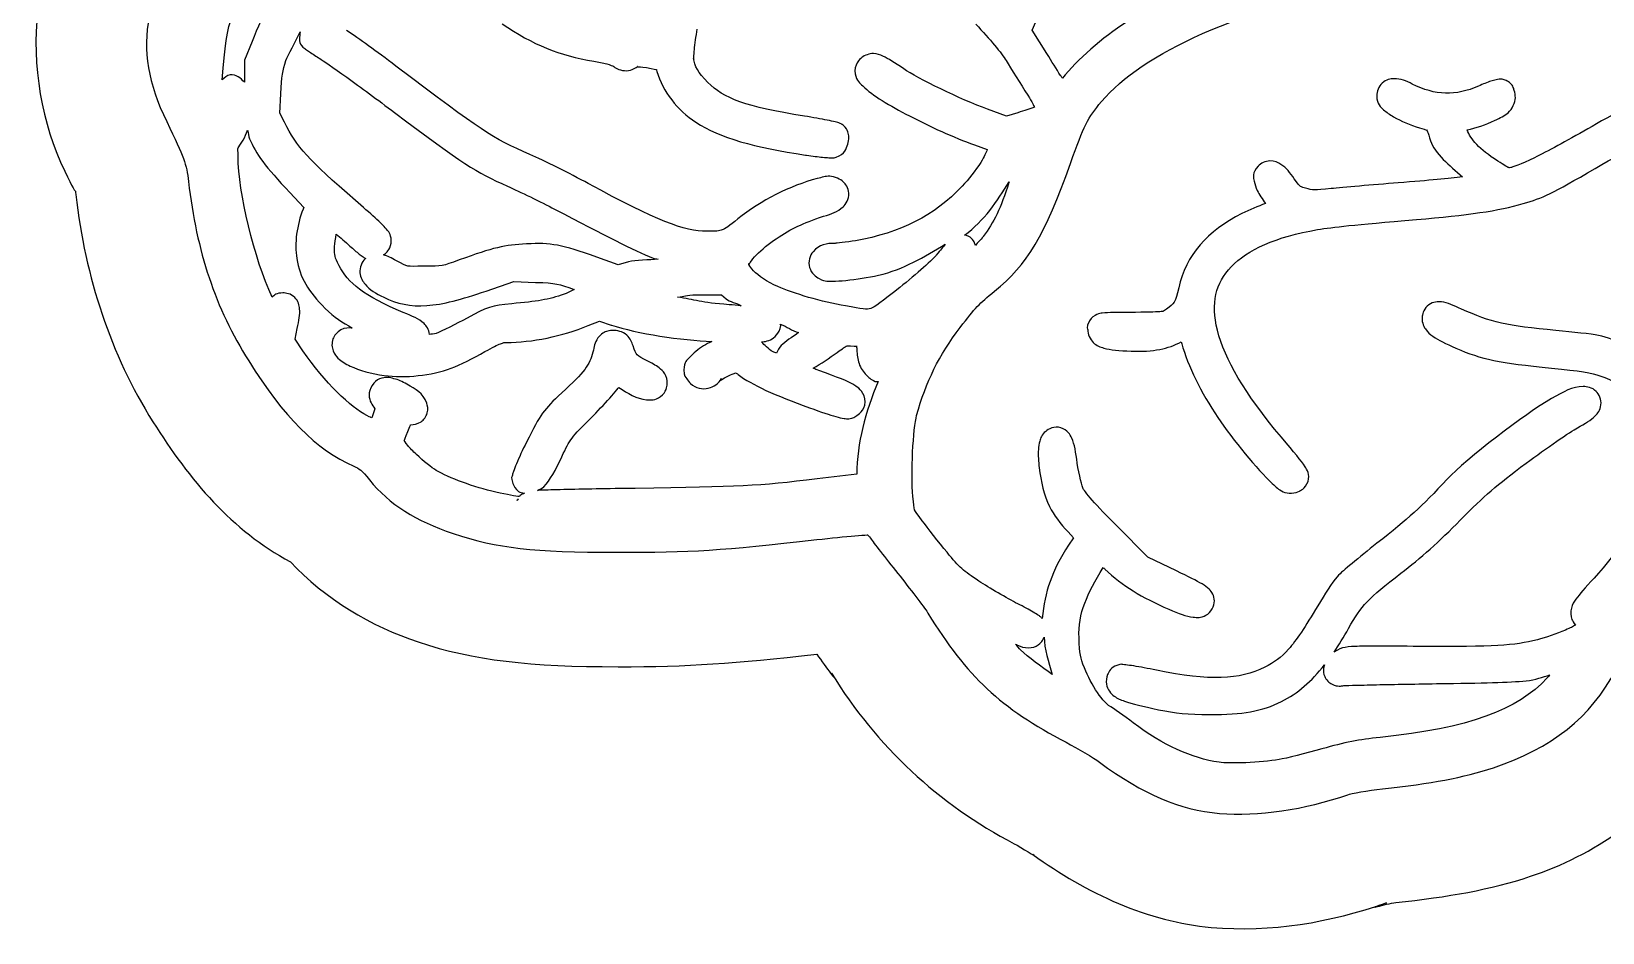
# Model space of a CAD drawing. Extents: x 3 to 1707, y 187 to 1378.
# Drawn here: x 3 to 132.8, y 856 to 930.5 of the extents above; entities that cross this region are included whole.
import ezdxf

# ---------------------------------------------------------------- set-up
doc = ezdxf.new("R2010")
doc.units = 0
doc.layers.add('Drawings', color=7, linetype='CONTINUOUS')

msp = doc.modelspace()

# ---------------------------------------------------------------- linework, layer by layer
at = {"layer": 'Drawings', "color": 7}
for points in [[(86.897798, 928.680602), (85.695518, 930.627118), (85.9878, 931.321929)], [(21.213859, 929.678691), (20.585131, 928.129214), (20.585131, 926.326037)], [(25.311434, 929.354013), (25.311434, 929.348366)], [(57.706904, 928.272016), (57.706904, 928.277663)], [(124.963143, 926.398341), (124.957495, 926.398341)], [(23.894212, 923.018217), (23.888565, 923.018217), (23.513547, 923.751622), (23.590776, 925.367277)], [(84.493576, 923.795101), (83.550513, 923.497329), (82.000774, 924.076328)], [(20.838729, 922.340289), (20.838729, 922.339922)], [(80.930869, 921.131668), (81.973215, 920.756707)], [(66.944652, 920.29877), (66.950017, 920.29877), (67.021711, 920.287476)], [(24.335276, 917.195129), (25.482409, 915.97098), (25.427262, 915.827557)], [(28.173747, 913.764016), (28.173747, 913.765287)], [(52.329735, 911.465719), (52.335383, 911.471366), (51.458507, 911.234209), (49.704699, 911.857309)], [(40.549544, 909.04938), (42.854851, 909.832419), (44.652766, 909.771718)], [(57.949574, 908.741811), (60.023252, 908.747458), (60.023252, 908.747316)], [(60.023252, 908.747316), (60.398269, 908.41095)], [(48.993095, 906.194387), (49.941693, 906.574853), (50.901304, 906.243992), (50.906951, 906.243992)], [(64.871002, 906.321407), (64.871002, 906.321068)], [(25.421728, 904.110208), (24.770947, 905.064197), (24.947429, 905.96299)], [(98.005381, 904.84302), (98.043982, 904.699597)], [(71.191375, 893.903854), (67.920923, 893.523359)], [(43.224362, 891.862447), (43.224362, 891.86273)], [(97.597214, 885.924198), (95.231253, 887.06012), (92.694316, 889.613219)], [(88.64627, 889.138991), (89.087475, 888.653753), (88.69591, 888.058208)], [(111.451196, 876.439194), (111.456561, 876.439194)], [(101.176524, 865.879223), (101.176524, 865.873577)]]:
    msp.add_lwpolyline(points, dxfattribs=at)
for points in [[(25.190127, 930.473475)], [(83.787676, 918.094036)], [(86.666536, 880.437195)]]:
    msp.add_lwpolyline(points, close=True, dxfattribs=at)
for points in [[(18.74311, 926.513531), (19.182678, 931.936643), (19.263888, 932.188904), (23.188256, 936.450177)], [(24.605618, 936.422622), (23.256589, 934.20459), (22.130747, 931.959427), (21.213859, 929.678691)], [(91.403795, 924.711201), (94.796062, 928.738593), (102.761643, 932.37654), (113.993498, 934.614758)], [(3.502882, 932.199266), (2.983037, 927.745812), (3.844608, 922.854466), (5.730425, 918.953868)], [(12.709372, 931.724643), (12.166993, 928.891756), (12.629179, 926.228238), (14.159829, 923.061808)], [(41.878694, 931.145135), (44.416167, 929.416464), (46.612818, 928.519082), (49.450875, 928.062669)], [(81.024617, 931.106964), (82.175816, 929.911245), (83.176145, 928.688423), (83.533966, 928.107221)], [(93.477275, 931.283419), (91.484101, 930.002974), (89.394666, 928.18424), (88.182814, 926.640438)], [(24.015434, 928.102336), (24.191916, 928.611516), (24.810902, 929.657911), (25.190127, 930.473475)], [(25.190099, 930.473418), (25.149437, 930.081009), (25.052781, 929.665591), (25.311434, 929.354013)], [(33.109738, 927.654732), (31.462949, 928.903416), (30.087095, 929.89583), (29.034104, 930.588298)], [(57.767557, 929.016573), (57.820925, 929.48507), (57.906738, 930.091371), (58.004721, 930.71495)], [(25.311434, 929.348366), (25.483398, 929.141702), (25.540126, 929.129844), (25.636838, 929.056099)], [(25.636838, 929.056099), (25.733692, 928.982412), (25.839016, 928.908442), (25.962215, 928.82459)], [(25.962215, 928.82459), (26.208725, 928.656322), (26.510721, 928.45841), (26.828078, 928.26764)], [(57.706904, 928.277663), (57.735141, 928.078621), (57.715375, 928.551522), (57.767557, 929.016573)], [(71.610386, 928.355331), (71.493484, 928.25821), (71.354275, 928.145279), (71.218822, 927.925203)], [(72.558984, 928.680659), (72.235669, 928.691952), (71.837356, 928.543447), (71.610386, 928.355331)], [(73.353153, 928.471171), (73.122456, 928.576479), (72.882299, 928.670495), (72.558984, 928.680659)], [(75.068333, 927.417943), (74.296189, 927.940731), (73.814802, 928.260384), (73.353153, 928.471171)], [(88.02285, 926.882959), (87.7025, 927.383471), (87.30142, 928.022974), (86.897798, 928.680602)], [(23.590776, 925.367277), (23.655439, 926.827396), (23.732526, 927.286011), (24.015434, 928.102336)], [(26.828078, 928.26764), (27.003148, 928.162331), (27.917466, 927.537255), (29.045144, 926.723669)], [(44.178467, 920.342841), (40.995916, 921.739691), (40.291485, 922.209119), (33.109738, 927.654732)], [(49.450875, 928.062669), (49.834533, 928.000839), (50.219998, 927.920093), (50.520808, 927.836524)], [(50.520808, 927.836524), (50.821534, 927.752955), (51.071545, 927.631836), (51.017161, 927.665433)], [(51.017161, 927.665433), (51.27186, 927.508176), (51.499423, 927.311872), (51.993318, 927.273927)], [(51.993318, 927.273927), (52.487214, 927.236095), (52.830295, 927.4549), (53.046704, 927.582739)], [(53.046704, 927.582739), (53.143558, 927.640051), (53.032586, 927.596855), (53.085304, 927.599678)], [(53.085304, 927.599678), (53.138673, 927.60236), (53.378011, 927.588385), (53.80778, 927.52232)], [(53.80778, 927.52232), (54.424987, 927.426893), (54.643627, 927.343324), (54.629508, 927.362522)], [(54.629508, 927.362522), (54.631061, 927.339936), (54.631485, 927.332878), (54.668108, 927.208088)], [(54.668108, 927.208088), (55.15935, 925.54568), (56.364595, 924.011364), (57.899961, 923.006246)], [(58.87609, 926.303422), (58.067944, 927.11667), (57.788396, 927.667296), (57.706904, 928.272016)], [(71.218822, 927.925203), (71.083284, 927.704987), (70.991682, 927.324323), (71.047874, 927.015371)], [(82.000774, 924.076328), (79.755809, 924.910638), (76.220097, 926.638151), (75.068333, 927.417943)], [(83.533966, 928.107221), (83.940496, 927.446995), (84.738223, 926.164291), (85.315333, 925.250872)], [(19.399398, 926.916076), (19.158535, 926.881349), (18.950201, 926.68626), (18.74311, 926.513531)], [(20.585131, 926.326037), (20.249392, 926.63897), (19.910885, 926.989905), (19.399398, 926.916076)], [(29.045144, 926.723669), (30.172794, 925.910082), (31.58129, 924.871197), (32.993909, 923.812153)], [(66.856383, 923.513224), (61.98048, 924.291265), (60.19691, 924.974247), (58.87609, 926.303422)], [(71.047874, 927.015371), (71.159976, 926.397466), (71.44839, 926.231316), (71.682108, 926.006243)], [(71.682108, 926.006243), (72.498783, 925.219957), (73.871813, 924.40414), (75.553673, 923.524856)], [(88.182814, 926.640438), (88.104597, 926.758734), (88.109256, 926.747723), (88.02285, 926.882959)], [(114.611242, 926.249469), (114.294929, 925.970246), (114.15349, 925.524421), (114.15349, 925.196242)], [(115.581893, 926.60238), (115.297235, 926.596734), (114.927554, 926.528692), (114.611242, 926.249469)], [(117.098538, 926.166747), (116.586203, 926.425925), (116.15121, 926.611725), (115.581893, 926.60238)], [(122.563975, 925.995938), (120.696682, 925.161318), (118.984834, 925.211855), (117.098538, 926.166747)], [(123.589773, 926.403988), (123.289585, 926.303479), (122.936507, 926.162597), (122.563975, 925.995938)], [(124.019938, 926.525389), (123.872822, 926.493768), (123.739826, 926.454242), (123.589773, 926.403988)], [(124.284661, 926.564068), (124.169171, 926.558422), (124.093354, 926.541482), (124.019938, 926.525389)], [(124.510784, 926.558422), (124.40913, 926.569715), (124.342547, 926.566892), (124.284661, 926.564068)], [(124.692772, 926.519743), (124.619073, 926.542329), (124.561328, 926.551928), (124.510784, 926.558422)], [(124.957495, 926.398341), (124.954954, 926.399922), (124.766471, 926.497721), (124.692772, 926.519743)], [(125.520148, 925.642886), (125.455203, 925.84701), (125.456332, 926.093821), (124.963143, 926.398341)], [(139.087214, 926.541708), (136.683697, 925.292742), (133.340873, 923.47158), (131.603273, 922.472193)], [(132.215341, 919.19094), (138.105211, 922.601866), (141.341017, 924.301062), (145.650031, 926.249159)], [(85.315333, 925.250872), (85.71726, 924.614701), (85.77413, 924.451007), (85.877873, 924.241745)], [(88.850311, 919.605031), (89.966807, 922.741054), (90.284362, 923.382195), (91.403795, 924.711201)], [(114.15349, 925.196242), (114.15349, 924.503943), (114.487309, 924.266561), (114.72707, 924.043776)], [(125.023796, 923.795609), (125.349257, 924.06128), (125.613924, 924.67927), (125.613896, 925.025292)], [(125.613896, 925.025292), (125.613896, 925.243814), (125.585094, 925.438734), (125.520148, 925.642886)], [(32.993909, 923.812153), (38.738301, 919.505482), (39.640901, 918.916064), (42.330911, 917.718934)], [(68.753579, 923.182363), (68.245226, 923.281742), (67.575837, 923.398344), (66.856383, 923.513224)], [(69.39332, 923.044586), (69.221355, 923.085524), (69.007742, 923.132673), (68.753579, 923.182363)], [(75.553673, 923.524856), (77.235533, 922.645543), (79.176158, 921.76719), (80.930869, 921.131668)], [(85.877873, 924.241745), (85.494893, 924.118085), (85.032567, 923.966474), (84.493576, 923.795101)], [(114.72707, 924.043776), (114.966804, 923.821018), (115.23805, 923.63838), (115.543293, 923.459271)], [(115.543293, 923.459271), (116.15378, 923.101052), (116.907259, 922.774962), (117.705184, 922.538399)], [(121.626531, 922.372926), (122.318736, 922.519737), (123.199706, 922.8242), (123.898716, 923.155965)], [(123.898716, 923.155965), (124.385439, 923.38691), (124.698335, 923.529796), (125.023796, 923.795609)], [(14.159829, 923.061808), (15.619745, 920.042217), (15.789563, 919.601135), (15.96325, 918.098977)], [(20.485765, 921.524161), (20.670718, 921.800843), (20.69839, 922.069592), (20.838729, 922.340289)], [(20.838729, 922.339922), (20.900568, 922.11547), (20.931629, 921.857845), (21.015211, 921.650644)], [(29.773267, 916.533492), (25.808125, 919.965847), (24.950083, 920.925483), (23.894212, 923.018217)], [(57.899961, 923.006246), (59.866338, 921.719024), (62.718429, 920.917691), (66.944652, 920.29877)], [(69.635989, 922.983885), (69.555231, 923.009295), (69.47916, 923.023976), (69.39332, 923.044586)], [(69.773843, 922.928831), (69.713133, 922.954241), (69.676369, 922.971463), (69.635989, 922.983885)], [(69.889672, 922.879141), (69.838845, 922.907374), (69.804057, 922.916409), (69.773843, 922.928831)], [(69.983419, 922.824087), (69.946711, 922.849497), (69.915085, 922.86559), (69.889672, 922.879141)], [(70.121301, 922.713697), (70.1202, 922.714713), (70.020127, 922.799525), (69.983419, 922.824087)], [(70.529412, 921.79833), (70.518117, 922.03831), (70.465879, 922.395061), (70.121301, 922.713697)], [(117.705184, 922.538399), (118.314259, 922.357708), (118.384569, 922.293902), (118.317365, 922.367308)], [(118.317365, 922.367308), (118.250161, 922.440713), (118.380898, 922.203839), (118.604141, 921.474019)], [(124.17448, 919.786766), (122.604749, 920.813031), (121.919688, 921.594404), (121.626531, 922.372926)], [(131.603273, 922.472193), (129.756198, 921.409818), (128.279114, 920.609105), (127.185715, 920.067994)], [(20.061107, 920.189734), (20.061107, 921.095304), (19.94844, 920.720286), (20.485765, 921.524161)], [(21.015211, 921.650644), (21.524044, 920.389143), (22.314627, 919.353392), (24.335276, 917.195129)], [(69.492573, 920.133043), (70.233995, 920.385162), (70.326613, 920.827317), (70.441171, 921.191775)], [(70.441171, 921.191775), (70.498493, 921.373877), (70.53986, 921.558323), (70.529412, 921.79833)], [(81.973215, 920.756707), (81.858007, 920.481719), (81.747318, 920.181631), (81.432728, 919.692469)], [(118.604141, 921.474019), (118.934262, 920.394987), (120.180959, 919.457515), (121.245866, 918.490793)], [(22.873779, 908.554684), (21.402963, 911.705416), (20.061107, 917.214074), (20.061107, 920.189734)], [(48.998629, 917.938642), (47.466624, 918.770891), (45.349489, 919.828862), (44.178467, 920.342841)], [(67.021711, 920.287476), (67.027359, 920.286601), (67.032724, 920.288352), (67.038371, 920.287476)], [(67.038371, 920.287476), (67.528653, 920.216894), (67.99993, 920.154217), (68.367521, 920.116667)], [(68.367521, 920.116667), (68.563487, 920.096904), (68.729691, 920.085894), (68.874914, 920.077988)], [(68.874914, 920.077988), (68.947484, 920.075165), (69.014603, 920.072342), (69.089996, 920.072342)], [(69.089996, 920.072342), (69.165389, 920.073245), (69.177531, 920.025758), (69.492573, 920.133043)], [(81.432728, 919.692469), (80.999401, 919.018324), (80.432851, 918.277183), (79.899536, 917.718369)], [(82.574186, 909.039753), (85.285374, 911.201544), (86.741082, 913.680334), (88.850311, 919.605031)], [(104.353229, 919.384194), (103.820508, 918.852315), (103.980132, 918.406433), (104.033359, 918.132461)], [(105.334893, 919.808788), (104.954059, 919.800318), (104.572773, 919.603535), (104.353229, 919.384194)], [(106.244891, 919.527589), (106.017864, 919.677223), (105.715755, 919.817427), (105.334893, 919.808788)], [(107.342383, 918.342034), (106.986144, 918.852456), (106.699029, 919.228376), (106.244891, 919.527589)], [(125.062396, 919.2574), (124.971473, 919.292691), (124.684612, 919.453054), (124.17448, 919.786766)], [(125.227866, 919.2574), (125.040936, 919.23199), (125.15332, 919.222109), (125.062396, 919.2574)], [(127.185715, 920.067994), (126.092289, 919.526854), (125.278721, 919.264119), (125.227866, 919.2574)], [(5.730425, 918.953868), (6.402864, 917.563032), (6.603601, 917.281183), (6.656828, 917.246259)], [(15.96325, 918.098977), (16.633232, 912.307877), (18.182716, 907.660887), (20.937841, 903.28225)], [(67.92081, 918.352339), (65.668306, 917.769019), (63.264451, 916.542357), (61.36892, 915.016229)], [(68.963155, 918.545451), (68.58026, 918.539805), (68.333044, 918.459341), (67.92081, 918.352339)], [(70.071688, 918.087768), (69.8873, 918.271847), (69.346079, 918.549828), (68.963155, 918.545451)], [(70.534975, 917.139313), (70.498267, 917.612637), (70.260228, 917.899257), (70.071688, 918.087768)], [(80.103634, 913.666105), (81.71781, 914.874613), (82.791866, 916.473356), (83.787676, 918.094036)], [(83.765623, 918.016876), (83.085729, 915.886903), (82.524855, 914.737119), (81.642332, 913.555855)], [(83.787648, 918.093951), (83.773529, 918.046238), (83.782565, 918.065718), (83.765623, 918.016876)], [(104.033359, 918.132461), (104.086445, 917.858602), (104.174093, 917.622236), (104.287041, 917.3715)], [(107.822189, 917.729945), (107.77475, 917.767777), (107.630459, 917.929551), (107.342383, 918.342034)], [(115.929351, 918.000049), (113.82207, 917.833475), (111.348357, 917.620542), (110.392219, 917.525821)], [(121.245866, 918.490793), (120.136147, 918.357533), (118.546848, 918.207335), (115.929351, 918.000049)], [(126.259058, 916.279424), (127.898166, 916.754527), (128.581364, 917.086433), (132.215341, 919.19094)], [(6.656828, 917.246259), (6.639886, 917.240613), (6.627179, 917.210403), (6.648357, 917.024066)], [(6.648357, 917.024066), (7.441821, 910.16551), (9.521626, 903.813367), (13.018004, 898.256686)], [(42.330911, 917.718934), (43.311135, 917.282708), (45.094253, 916.419121), (46.213517, 915.833063)], [(58.809931, 913.995978), (56.901891, 914.004447), (54.728649, 914.825855), (48.998629, 917.938642)], [(70.060676, 916.014402), (70.297868, 916.228972), (70.571655, 916.665961), (70.534975, 917.139313)], [(79.899536, 917.718369), (77.572458, 915.279952), (74.818378, 913.862097), (71.075434, 913.213221)], [(104.287041, 917.3715), (104.443475, 917.024292), (104.709074, 916.65255), (104.954369, 916.285184)], [(108.268928, 917.5645), (107.919861, 917.665856), (107.869599, 917.692113), (107.822189, 917.729945)], [(110.392219, 917.525821), (108.964127, 917.384374), (108.90401, 917.380139), (108.268928, 917.5645)], [(25.427262, 915.827557), (24.922524, 914.500132), (24.702302, 913.00921), (24.908829, 911.741498)], [(31.378153, 915.105304), (30.933954, 915.513636), (30.36475, 916.021461), (29.773267, 916.533492)], [(46.213517, 915.833063), (50.426045, 913.627284), (52.708791, 912.44667), (54.353773, 911.774587)], [(68.44475, 915.231392), (69.134893, 915.460925), (69.586123, 915.58546), (70.060676, 916.014402)], [(102.99652, 915.45254), (100.161427, 914.034177), (98.396804, 912.01019), (97.790299, 909.326232)], [(104.954369, 916.285184), (104.349474, 916.061297), (103.687115, 915.798054), (102.99652, 915.45254)], [(117.434955, 914.961514), (121.644207, 915.316966), (124.238211, 915.693705), (126.259058, 916.279424)], [(31.946199, 914.575937), (31.794283, 914.72416), (31.600238, 914.901124), (31.378153, 915.105304)], [(32.326751, 914.162354), (32.172576, 914.369301), (32.098312, 914.427743), (31.946199, 914.575937)], [(32.723821, 913.235977), (32.695584, 913.816727), (32.46404, 913.97788), (32.326751, 914.162354)], [(60.061852, 914.106368), (59.837367, 914.019129), (59.567985, 913.992025), (58.809931, 913.995978)], [(61.36892, 915.016229), (60.641673, 914.430679), (60.286281, 914.193608), (60.061852, 914.106368)], [(64.529051, 913.378609), (65.857862, 914.26004), (66.631107, 914.627773), (68.44475, 915.231392)], [(102.141669, 911.068482), (103.447439, 912.445795), (105.819244, 913.550943), (109.256127, 914.12887)], [(109.256127, 914.12887), (110.642937, 914.362073), (112.095229, 914.510606), (117.434955, 914.961514)], [(28.035865, 912.743878), (28.03722, 912.97934), (28.115296, 913.388999), (28.173747, 913.764016)], [(28.173747, 913.765287), (28.535634, 913.456871), (28.910199, 913.142582), (29.304333, 912.778237)], [(29.304333, 912.778237), (29.58021, 912.523294), (29.846881, 912.296189), (30.070943, 912.116515)], [(32.514245, 912.480521), (32.620417, 912.642014), (32.737375, 912.945573), (32.723821, 913.235977)], [(43.902844, 912.954664), (42.081041, 912.863472), (41.141507, 912.643115), (38.343688, 911.625715)], [(49.704699, 911.857309), (46.776593, 912.899977), (45.921149, 913.055653), (43.902844, 912.954664)], [(62.891071, 912.038649), (63.329989, 912.480747), (63.928108, 912.979961), (64.529051, 913.378609)], [(69.393348, 912.998087), (68.701397, 912.998087), (68.08515, 912.895037), (67.57338, 912.308809)], [(71.075434, 913.213221), (70.373204, 913.091537), (69.42407, 912.998087), (69.393348, 912.998087)], [(72.989177, 910.367742), (75.033263, 910.84149), (76.787184, 911.875943), (78.504227, 912.920841)], [(78.504227, 912.920841), (78.305155, 912.68792), (78.131327, 912.487636), (77.759699, 912.010981)], [(80.186341, 913.666105), (80.175046, 913.668928), (80.120294, 913.660458), (80.103634, 913.666105)], [(80.958457, 912.949244), (80.856803, 913.16099), (80.792423, 913.467966), (80.186341, 913.666105)], [(80.991551, 912.833489), (80.977432, 912.871039), (80.977432, 912.911412), (80.958457, 912.949244)], [(81.642332, 913.555855), (81.601388, 913.500801), (81.138666, 913.002773), (80.991551, 912.833489)], [(24.908829, 911.741498), (25.161269, 910.190948), (25.857455, 909.004207), (27.258242, 907.616844)], [(28.41091, 911.150245), (28.017031, 911.949828), (28.03194, 911.890454), (28.035865, 912.743878)], [(30.070943, 912.116515), (30.183044, 912.026734), (30.280745, 911.950506), (30.385307, 911.879359)], [(30.556254, 911.723796), (30.293649, 911.461512), (30.094719, 910.991181), (30.131596, 910.57133)], [(30.385307, 911.879359), (30.437546, 911.843785), (30.489078, 911.810753), (30.567295, 911.768968)], [(30.600389, 911.752029), (30.591918, 911.743559), (30.563878, 911.732266), (30.556254, 911.723796)], [(30.567295, 911.768968), (30.575766, 911.763322), (30.589885, 911.757675), (30.600389, 911.752029)], [(32.084081, 912.039298), (32.139426, 912.084753), (32.200559, 912.117221), (32.255028, 912.17171)], [(33.148479, 911.559565), (32.696488, 911.796157), (32.42784, 911.931618), (32.084081, 912.039298)], [(32.255028, 912.17171), (32.325649, 912.242292), (32.408074, 912.319086), (32.514245, 912.480521)], [(35.442746, 911.107387), (33.791891, 911.10606), (34.231656, 910.991633), (33.148479, 911.559565)], [(38.343688, 911.625715), (36.876063, 911.092085), (36.988447, 911.108601), (35.442746, 911.107387)], [(54.783937, 911.680853), (54.024697, 911.622129), (52.911844, 911.623823), (52.329735, 911.465719)], [(54.353773, 911.774587), (54.527713, 911.70344), (54.621743, 911.740707), (54.783937, 911.680853)], [(62.240318, 911.25561), (62.195704, 911.078025), (62.452097, 911.59655), (62.891071, 912.038649)], [(67.57338, 912.308809), (67.317552, 912.015667), (67.136185, 911.465126), (67.286604, 910.990898)], [(77.759699, 912.010981), (77.719037, 911.95875), (77.259337, 911.48743), (76.700806, 910.990842)], [(33.716385, 907.284769), (30.460107, 908.661997), (29.110259, 909.730639), (28.41091, 911.150245)], [(30.131596, 910.57133), (30.168587, 910.15145), (30.360035, 909.84837), (30.556254, 909.617369)], [(62.653936, 910.731777), (62.247745, 911.14584), (62.275841, 911.397141), (62.240318, 911.25561)], [(64.655892, 909.424906), (63.770121, 909.826264), (63.060127, 910.317714), (62.653936, 910.731777)], [(67.286604, 910.990898), (67.437108, 910.516699), (67.775247, 910.25035), (68.091786, 910.081066)], [(70.297811, 909.937643), (71.139419, 910.015848), (72.121196, 910.166329), (72.989177, 910.367742)], [(76.700806, 910.990842), (76.142276, 910.494282), (75.442277, 909.903058), (74.742957, 909.347604)], [(100.994564, 905.824452), (100.431261, 908.064984), (100.835899, 909.69117), (102.141669, 911.068482)], [(23.772736, 908.902089), (23.246452, 908.902089), (23.052604, 908.700789), (22.873779, 908.554684)], [(24.737881, 908.532634), (24.424788, 908.837803), (24.013288, 908.902089), (23.772736, 908.902089)], [(30.556254, 909.617369), (30.948948, 909.155366), (31.445922, 908.861406), (32.094952, 908.542092)], [(35.657687, 907.852814), (36.98839, 907.950782), (38.495095, 908.355783), (40.549544, 909.04938)], [(44.652766, 909.771718), (46.394743, 909.715535), (46.506392, 909.658787), (47.840484, 909.170668)], [(47.840484, 909.170668), (47.542187, 909.032045), (47.2237, 908.860361), (46.996673, 908.784669)], [(70.259211, 907.820262), (68.336884, 908.150671), (65.905074, 908.858865), (64.655892, 909.424906)], [(68.091786, 910.081066), (68.647295, 909.784141), (68.826487, 909.884847), (69.161719, 909.882589)], [(69.161719, 909.882589), (69.49695, 909.880161), (69.877022, 909.899528), (70.297811, 909.937643)], [(74.742957, 909.347604), (73.269459, 908.177323), (72.627996, 907.699623), (72.338396, 907.605127)], [(79.733926, 906.04001), (81.000813, 907.704281), (81.277028, 908.005441), (82.574186, 909.039753)], [(97.790299, 909.326232), (97.516399, 908.114166), (97.437589, 907.987796), (96.79206, 907.561677)], [(25.145992, 907.595218), (25.126226, 907.854395), (25.050833, 908.227465), (24.737881, 908.532634)], [(24.947429, 905.96299), (25.088614, 906.661048), (25.186936, 907.076664), (25.145992, 907.595218)], [(27.258242, 907.616844), (28.000371, 906.881857), (28.720389, 906.462797), (29.497362, 905.99015)], [(32.094952, 908.542092), (33.170137, 908.013121), (34.327012, 907.754903), (35.657687, 907.852814)], [(42.672863, 908.007163), (41.057699, 907.86854), (40.597321, 907.722858), (38.983287, 906.816103)], [(46.996673, 908.784669), (45.709286, 908.355529), (44.761338, 908.186245), (42.672863, 908.007163)], [(56.372276, 908.559709), (57.031443, 908.589354), (56.98296, 908.740682), (57.949574, 908.741811)], [(60.635433, 907.92557), (58.270376, 908.091297), (57.8098, 908.341384), (56.372276, 908.559709)], [(60.398269, 908.41095), (60.66991, 908.1721), (61.279352, 908.068768), (61.628137, 907.837484)], [(61.628137, 907.837484), (61.28596, 907.867411), (61.012257, 907.899596), (60.635433, 907.92557)], [(72.338396, 907.605127), (72.048767, 907.510547), (71.648083, 907.582541), (70.259211, 907.820262)], [(118.449825, 907.908659), (118.077293, 907.633953), (117.950903, 907.224661), (117.914845, 906.971243)], [(119.503183, 908.156826), (119.227871, 908.192399), (118.82233, 908.182235), (118.449825, 907.908659)], [(121.16875, 907.566787), (120.475331, 907.881697), (120.053835, 908.085764), (119.503183, 908.156826)], [(128.96152, 905.796727), (124.927451, 906.162568), (123.587543, 906.468302), (121.16875, 907.566787)], [(35.431564, 906.374936), (34.975026, 906.774036), (34.50228, 906.952411), (33.716385, 907.284769)], [(35.88381, 905.476114), (35.814347, 905.858246), (35.628575, 906.2028), (35.431564, 906.374936)], [(38.983287, 906.816103), (38.129029, 906.336285), (36.889419, 905.731735), (36.424297, 905.547826)], [(64.909602, 906.216663), (64.912426, 906.255342), (64.871849, 906.281881), (64.871002, 906.321407)], [(64.871002, 906.321068), (65.43021, 906.102828), (65.821323, 905.782187), (66.382112, 905.615246)], [(90.416653, 906.585525), (90.115815, 906.040292), (90.273265, 905.841645), (90.273265, 905.863159)], [(91.028834, 907.120397), (90.843316, 907.045298), (90.567072, 906.858114), (90.416653, 906.585525)], [(91.475545, 907.230788), (91.344525, 907.213848), (91.214352, 907.195496), (91.028834, 907.120397)], [(94.216523, 907.291488), (92.658992, 907.280195), (91.999852, 907.297135), (91.475545, 907.230788)], [(96.345349, 907.357553), (96.089803, 907.321133), (95.454891, 907.301934), (94.216523, 907.291488)], [(96.79206, 907.561677), (96.481452, 907.356706), (96.600895, 907.394256), (96.345349, 907.357553)], [(117.914845, 906.971243), (117.862041, 906.599726), (117.990803, 906.184336), (118.174062, 905.918015)], [(27.903517, 905.091554), (27.77758, 904.763375), (27.807539, 904.373056), (27.91453, 904.104505)], [(28.565311, 905.84701), (28.23649, 905.676765), (28.00023, 905.34342), (27.903517, 905.091554)], [(29.458762, 906.001443), (29.207169, 906.026853), (28.894132, 906.018383), (28.565311, 905.84701)], [(29.497362, 905.99015), (29.486067, 905.991505), (29.471949, 905.99862), (29.458762, 906.001443)], [(36.424297, 905.547826), (36.238214, 905.474138), (36.012543, 905.522416), (35.88381, 905.476114)], [(42.215083, 904.804793), (44.354243, 904.804793), (46.819203, 905.319507), (48.993095, 906.194387)], [(49.798446, 905.174841), (49.510032, 904.744375), (49.497947, 904.471222), (49.379294, 904.000297)], [(50.504374, 905.720752), (50.238381, 905.631819), (49.942625, 905.39006), (49.798446, 905.174841)], [(51.077927, 905.797828), (50.948601, 905.797828), (50.770425, 905.809121), (50.504374, 905.720752)], [(50.906951, 906.243992), (52.989044, 905.534133), (56.75071, 904.973343), (59.218155, 904.893021)], [(52.175419, 905.411828), (51.834767, 905.72287), (51.3529, 905.797828), (51.077927, 905.797828)], [(52.699359, 904.524045), (52.603636, 904.800163), (52.5161, 905.100786), (52.175419, 905.411828)], [(63.525305, 904.871197), (63.851924, 904.928509), (64.25868, 905.056969), (64.562144, 905.422613)], [(64.562144, 905.422613), (64.707283, 905.597657), (64.873289, 905.840742), (64.909602, 906.216663)], [(66.382112, 905.615246), (65.832872, 905.243165), (65.279339, 904.868656), (64.942696, 904.556513)], [(76.138097, 898.766741), (76.901826, 901.55725), (77.982405, 903.7392), (79.733926, 906.04001)], [(90.273265, 905.863159), (90.273265, 905.516261), (90.454547, 905.055416), (90.736523, 904.793387)], [(106.277985, 896.974094), (103.217024, 900.623052), (101.604316, 903.398768), (100.994564, 905.824452)], [(118.174062, 905.918015), (118.35732, 905.651779), (118.564948, 905.479022), (118.797255, 905.316966)], [(118.797255, 905.316966), (119.261869, 904.992852), (119.851742, 904.709479), (120.705464, 904.335421)], [(132.491161, 905.377638), (131.847891, 905.506662), (130.400597, 905.666263), (128.96152, 905.796727)], [(136.897707, 903.171945), (135.623676, 904.202162), (133.922163, 905.090679), (132.491161, 905.377638)], [(30.705177, 898.772444), (29.399831, 899.40407), (27.194398, 901.516877), (25.421728, 904.110208)], [(27.91453, 904.104505), (28.021266, 903.83601), (28.16697, 903.66122), (28.317107, 903.514494)], [(37.681696, 902.681822), (38.387286, 902.947211), (39.534108, 903.523049), (40.461303, 904.04386)], [(40.461303, 904.04386), (41.092657, 904.39855), (41.496194, 904.601544), (41.74629, 904.700049)], [(41.74629, 904.700049), (41.996471, 904.798582), (42.058536, 904.804793), (42.215083, 904.804793)], [(49.379294, 904.000297), (49.112736, 902.942327), (48.704427, 902.376229), (46.814798, 900.631099)], [(53.934734, 903.250263), (52.915402, 903.785558), (52.982775, 903.705969), (52.699359, 904.524045)], [(57.900074, 904.065882), (57.692531, 903.897332), (57.505375, 903.728895), (57.337534, 903.536516)], [(59.218155, 904.893021), (58.743178, 904.669699), (58.287515, 904.380425), (57.900074, 904.065882)], [(63.315729, 904.859904), (63.379291, 904.868373), (63.462901, 904.859734), (63.525305, 904.871197)], [(64.291915, 904.021726), (63.826567, 904.27921), (63.597395, 904.580567), (63.315729, 904.859904)], [(64.562144, 903.911335), (64.505105, 903.941262), (64.344719, 903.992364), (64.291915, 904.021726)], [(64.942696, 904.556513), (64.755766, 904.383163), (64.690821, 904.119045), (64.562144, 903.911335)], [(67.584506, 902.676316), (68.222439, 903.057347), (68.925007, 903.509497), (69.564437, 903.983188)], [(69.564437, 903.983188), (70.029276, 904.327573), (70.272793, 904.472379), (70.342059, 904.501544)], [(70.342059, 904.501544), (70.41124, 904.530624), (70.381308, 904.533447), (70.678476, 904.52413)], [(70.678476, 904.52413), (71.188721, 904.50719), (71.197277, 904.482628), (71.152775, 904.535423)], [(71.152775, 904.535423), (71.16407, 904.450442), (71.181012, 904.390871), (71.191375, 904.215573)], [(71.191375, 904.215573), (71.219612, 903.77226), (71.249685, 903.429824), (71.373364, 903.057601)], [(90.736523, 904.793387), (91.018612, 904.531386), (91.307647, 904.42667), (91.59688, 904.346743)], [(91.59688, 904.346743), (92.175346, 904.186945), (92.849395, 904.135279), (93.863559, 904.087565)], [(93.863559, 904.087565), (95.728763, 904.000043), (96.90868, 904.301853), (98.005381, 904.84302)], [(98.043982, 904.699597), (98.551939, 902.862343), (99.633817, 900.680732), (101.033164, 898.600844)], [(120.705464, 904.335421), (122.823361, 903.407491), (124.283588, 903.107602), (128.60305, 902.686678)], [(20.937841, 903.28225), (23.826641, 898.69119), (26.521395, 895.906412), (29.618556, 894.580765)], [(28.317107, 903.514494), (28.617239, 903.221042), (28.950183, 903.031232), (29.331893, 902.852772)], [(29.331893, 902.852772), (30.095283, 902.49588), (31.066161, 902.223631), (32.133552, 902.075267)], [(32.133552, 902.075267), (33.858107, 901.83557), (36.065121, 902.073686), (37.681696, 902.681822)], [(54.982585, 902.605085), (54.679347, 902.865674), (54.386867, 903.012824), (53.934734, 903.250263)], [(55.418284, 902.037124), (55.306748, 902.295173), (55.134219, 902.474734), (54.982585, 902.605085)], [(57.337534, 903.536516), (57.169805, 903.34425), (56.907341, 903.236485), (56.907341, 902.538427)], [(56.907341, 902.538427), (56.907341, 901.971285), (57.054711, 901.945593), (57.144505, 901.80505)], [(68.058805, 902.483204), (67.821613, 902.56762), (67.799023, 902.598111), (67.584506, 902.676316)], [(71.10864, 901.192876), (70.46153, 901.623541), (69.588551, 901.938083), (68.058805, 902.483204)], [(71.373364, 903.057601), (71.497042, 902.685351), (71.741378, 902.347601), (71.968998, 902.120185)], [(128.60305, 902.686678), (130.946986, 902.458274), (131.966092, 902.278882), (132.601456, 902.058045)], [(31.758676, 901.805615), (31.287963, 901.634241), (30.853676, 900.939515), (30.887307, 900.44911)], [(32.938903, 901.811261), (32.588424, 901.905277), (32.229389, 901.977553), (31.758676, 901.805615)], [(34.008836, 901.353578), (33.636953, 901.567301), (33.289383, 901.717302), (32.938903, 901.811261)], [(35.646816, 899.798568), (35.326579, 900.659501), (34.770307, 900.916053), (34.008836, 901.353578)], [(51.480532, 901.022547), (51.497474, 901.045134), (51.508826, 901.068849), (51.524638, 901.088612)], [(51.524638, 901.088612), (52.25437, 900.604983), (52.991981, 900.139423), (53.818905, 900.074008)], [(55.363137, 900.774352), (55.469591, 900.981582), (55.493677, 901.14697), (55.512032, 901.276163)], [(55.512032, 901.276163), (55.540833, 901.477181), (55.528974, 901.779047), (55.418284, 902.037124)], [(57.144505, 901.80505), (57.234299, 901.66445), (57.333693, 901.538249), (57.458869, 901.413545)], [(57.458869, 901.413545), (57.865286, 901.010633), (58.462106, 900.910265), (58.920338, 901.022011)], [(58.920338, 901.022011), (59.380208, 901.134096), (59.764967, 901.418372), (60.017859, 901.8271)], [(60.017859, 901.8271), (59.85013, 901.556064), (59.840134, 901.621282), (59.857923, 901.633987)], [(59.857923, 901.633987), (59.874866, 901.648103), (59.933684, 901.683959), (60.006818, 901.72772)], [(60.006818, 901.72772), (60.153086, 901.81496), (60.366926, 901.93382), (60.585905, 902.042037)], [(60.585905, 902.042037), (60.796836, 902.146498), (61.011156, 902.239667), (61.176004, 902.306579)], [(61.176004, 902.306579), (61.245468, 902.262818), (61.312305, 902.222162), (61.380074, 902.168802)], [(61.380074, 902.168802), (62.505154, 901.282318), (64.421241, 900.448065), (67.292223, 899.406187)], [(71.58294, 900.768282), (71.427635, 900.964783), (71.270411, 901.085224), (71.10864, 901.192876)], [(72.945155, 901.585172), (71.90329, 899.048307), (71.215038, 896.514237), (71.191375, 893.903854)], [(71.968998, 902.120185), (72.160445, 901.928766), (72.298242, 901.744942), (72.713526, 901.590819)], [(72.713526, 901.590819), (72.773953, 901.568233), (72.869762, 901.599289), (72.945155, 901.585172)], [(131.222693, 901.159138), (130.313627, 901.147845), (129.619106, 900.751145), (128.592009, 900.161078)], [(132.298132, 900.751088), (131.957875, 901.092819), (131.533838, 901.163599), (131.222693, 901.159138)], [(132.601456, 902.058045), (134.815642, 901.288529), (136.182827, 899.746619), (136.699171, 897.437113)], [(30.887307, 900.44911), (30.920909, 899.958704), (31.119416, 899.649583), (31.356099, 899.329704)], [(35.696457, 898.976934), (35.778909, 899.286254), (35.727009, 899.58332), (35.646816, 899.798568)], [(46.814798, 900.631099), (45.306201, 899.237891), (45.062487, 898.915359), (43.89731, 896.572623)], [(49.401347, 898.750704), (49.968744, 899.326373), (50.508666, 899.90924), (50.934539, 900.388409)], [(50.934539, 900.388409), (51.147447, 900.628106), (51.332089, 900.838949), (51.480532, 901.022547)], [(53.818905, 900.074008), (54.074451, 900.054245), (54.346149, 899.983945), (54.806103, 900.217431)], [(54.806103, 900.217431), (55.036236, 900.334032), (55.256796, 900.567038), (55.363137, 900.774352)], [(71.538805, 899.058866), (71.692133, 899.232498), (71.864944, 899.524455), (71.880757, 899.886005)], [(71.880757, 899.886005), (71.897699, 900.247555), (71.738159, 900.57181), (71.58294, 900.768282)], [(128.592009, 900.161078), (126.41679, 898.911434), (121.546309, 895.167218), (119.982988, 893.499869)], [(132.689697, 899.637217), (132.747865, 900.075956), (132.513497, 900.533921), (132.298132, 900.751088)], [(31.102248, 898.562956), (30.966709, 898.612646), (31.082482, 898.588365), (30.705177, 898.772444)], [(31.372477, 899.318411), (31.361464, 899.263075), (31.251198, 898.940288), (31.102248, 898.562956)], [(31.356099, 899.329704), (31.372759, 899.307118), (31.363723, 899.326881), (31.372477, 899.318411)], [(35.189064, 898.254596), (35.397454, 898.404795), (35.613863, 898.667643), (35.696457, 898.976934)], [(46.809264, 895.337378), (47.550658, 896.926352), (47.465551, 896.786684), (49.401347, 898.750704)], [(67.292223, 899.406187), (68.275779, 899.049267), (68.95731, 898.816713), (69.465155, 898.672782)], [(69.465155, 898.672782), (69.719007, 898.600788), (69.927086, 898.55138), (70.14903, 898.523994)], [(70.14903, 898.523994), (70.370974, 898.495762), (70.638916, 898.411063), (71.0976, 898.70045)], [(71.0976, 898.70045), (71.237938, 898.788819), (71.385336, 898.885375), (71.538805, 899.058866)], [(75.829267, 892.077977), (75.633302, 893.936999), (75.858634, 897.746235), (76.138097, 898.766741)], [(101.033164, 898.600844), (102.285707, 896.739281), (104.288877, 894.283727), (105.527922, 893.147269)], [(130.737382, 897.74584), (131.404738, 898.117187), (131.842216, 898.37021), (132.220932, 898.749434)], [(132.220932, 898.749434), (132.410403, 898.939159), (132.631387, 899.196558), (132.689697, 899.637217)], [(13.018004, 898.256686), (16.075125, 893.39809), (19.53951, 889.245824), (24.38215, 886.681884)], [(33.804767, 896.644278), (33.813238, 896.692838), (33.889648, 896.961898), (34.080531, 897.449366)], [(34.080531, 897.449366), (34.246282, 897.873622), (34.304253, 897.966197), (34.31216, 898.000783)], [(34.31216, 898.000783), (34.593966, 898.023369), (34.868911, 898.023369), (35.189064, 898.254596)], [(86.798714, 897.454448), (86.458203, 897.172035), (86.374169, 896.890214), (86.307868, 896.654893)], [(88.061676, 897.746715), (87.509189, 897.915548), (87.029779, 897.645924), (86.798714, 897.454448)], [(88.949593, 896.903032), (88.824785, 897.180279), (88.614136, 897.57777), (88.061676, 897.746715)], [(126.496278, 894.823285), (128.153854, 896.058474), (130.19664, 897.444934), (130.737382, 897.74584)], [(33.815779, 896.644278), (33.7658, 896.767091), (33.796296, 896.595717), (33.804767, 896.644278)], [(34.080502, 896.2969), (33.895831, 896.514294), (33.781415, 896.728242), (33.815779, 896.644278)], [(34.802977, 895.541445), (34.5223, 895.810222), (34.26523, 896.079338), (34.080502, 896.2969)], [(43.89731, 896.572623), (43.566625, 895.90771), (43.278493, 895.278456), (43.070047, 894.780513)], [(86.197574, 895.96011), (86.167925, 895.492828), (86.198449, 894.979526), (86.263762, 894.432655)], [(86.307868, 896.654893), (86.241511, 896.419431), (86.21254, 896.193738), (86.197574, 895.96011)], [(89.412851, 894.818655), (89.280419, 895.761464), (89.199096, 896.348369), (88.949593, 896.903032)], [(108.230328, 894.536806), (107.901987, 895.059143), (107.371298, 895.670752), (106.277985, 896.974094)], [(36.440957, 894.218029), (36.052668, 894.449539), (35.364134, 895.003863), (34.802977, 895.541445)], [(43.070047, 894.780513), (42.965852, 894.531499), (42.879615, 894.320543), (42.816364, 894.12983)], [(45.331219, 892.872535), (45.847451, 893.437785), (46.294049, 894.233134), (46.809264, 895.337378)], [(89.892657, 892.706695), (89.842112, 892.812568), (89.546356, 893.868252), (89.412851, 894.818655)], [(121.063962, 890.114126), (123.102852, 892.179502), (124.000878, 892.963755), (126.496278, 894.823285)], [(29.618556, 894.580765), (30.108159, 894.371277), (30.248809, 894.259136), (30.914612, 893.444844)], [(30.914612, 893.444844), (32.587746, 891.398609), (34.735265, 890.047807), (37.824972, 889.022418)], [(41.365908, 892.431424), (39.555371, 892.834533), (37.439902, 893.622598), (36.440957, 894.218029)], [(42.733629, 893.837563), (42.71104, 893.726608), (42.565986, 893.689905), (42.777764, 893.137275)], [(42.816364, 894.12983), (42.784739, 894.034402), (42.757349, 893.948575), (42.733629, 893.837563)], [(67.920923, 893.523359), (62.935149, 892.932869), (61.579231, 892.858729), (52.875841, 892.745854)], [(86.263762, 894.432655), (86.3945, 893.338942), (86.657952, 892.162168), (87.113078, 891.234407)], [(108.042805, 892.678519), (108.182015, 892.78778), (108.392071, 893.014179), (108.478504, 893.318163)], [(108.478504, 893.318163), (108.651316, 893.926101), (108.394358, 894.275652), (108.230328, 894.536806)], [(119.982988, 893.499869), (117.813332, 891.185903), (116.807413, 890.271666), (114.175628, 888.206205)], [(43.329263, 892.067474), (42.985843, 892.099942), (42.340653, 892.214285), (41.365908, 892.431424)], [(42.777764, 893.137275), (42.856546, 892.931739), (42.977401, 892.69591), (43.229982, 892.492097)], [(43.229982, 892.492097), (43.362131, 892.385377), (43.553692, 892.391588), (43.731868, 892.34331)], [(43.37337, 892.161208), (43.353604, 892.144268), (43.35078, 892.085261), (43.329263, 892.067474)], [(43.731868, 892.34331), (43.612708, 892.285715), (43.483975, 892.252682), (43.37337, 892.161208)], [(44.812814, 892.574763), (44.964165, 892.689106), (45.214289, 892.744442), (45.331219, 892.872535)], [(45.077537, 892.586056), (44.969106, 892.583233), (44.902326, 892.580409), (44.812814, 892.574763)], [(46.969199, 892.64111), (46.189515, 892.621347), (45.547544, 892.604125), (45.077537, 892.586056)], [(52.875841, 892.745854), (50.620175, 892.716492), (48.528594, 892.679507), (46.969199, 892.64111)], [(76.595849, 890.070789), (75.808005, 891.156258), (75.971244, 890.730111), (75.829267, 892.077977)], [(90.648226, 891.75824), (90.169832, 892.297064), (89.880995, 892.731116), (89.892657, 892.706695)], [(105.527922, 893.147269), (105.842371, 892.859011), (106.040369, 892.653137), (106.415867, 892.469031)], [(106.415867, 892.469031), (106.791336, 892.284952), (107.482129, 892.352711), (107.761535, 892.502063)], [(107.761535, 892.502063), (107.817445, 892.53199), (107.903596, 892.569257), (108.042805, 892.678519)], [(136.351713, 892.25926), (135.555201, 889.803282), (134.194566, 887.558938), (132.116144, 885.322358)], [(43.224362, 891.86273), (43.186383, 891.821227), (43.151567, 891.772667), (43.114068, 891.730317)], [(43.114068, 891.730317), (43.133552, 891.755727), (43.130728, 891.796665), (43.152668, 891.818404)], [(43.152668, 891.818404), (43.184294, 891.850025), (43.194431, 891.838167), (43.224362, 891.862447)], [(87.113078, 891.234407), (87.443594, 890.560008), (88.036037, 889.806388), (88.64627, 889.138991)], [(92.694316, 889.613219), (91.811652, 890.500945), (91.126647, 891.219444), (90.648226, 891.75824)], [(78.647446, 887.457046), (77.962639, 888.284862), (77.014973, 889.49337), (76.595849, 890.070789)], [(116.155559, 885.724818), (117.760529, 886.957042), (119.334805, 888.362559), (121.063962, 890.114126)], [(37.824972, 889.022418), (41.569384, 887.779719), (44.388495, 887.458514), (51.37549, 887.456396)], [(51.37549, 887.456396), (57.532935, 887.454279), (60.014385, 887.610266), (67.876562, 888.50409)], [(67.876562, 888.50409), (69.076923, 888.640455), (70.204601, 888.753951), (71.042199, 888.823912)], [(71.042199, 888.823912), (71.461012, 888.858921), (71.8083, 888.884331), (72.045944, 888.895624)], [(72.045944, 888.895624), (72.062886, 888.896471), (72.068533, 888.894946), (72.084544, 888.895624)], [(72.084544, 888.895624), (72.178574, 888.796809), (72.289545, 888.661009), (72.382361, 888.531702)], [(72.382361, 888.531702), (72.714232, 888.069106), (73.736698, 886.764493), (74.764869, 885.47682)], [(114.175628, 888.206205), (113.433048, 887.623422), (112.704925, 887.032254), (112.124031, 886.546423)], [(81.28917, 885.069363), (79.980549, 885.933092), (79.694168, 886.191789), (78.647446, 887.457046)], [(88.69591, 888.058208), (87.280214, 885.887806), (86.74481, 884.215742), (86.517444, 881.99805)], [(24.38215, 886.681884), (27.188299, 883.620988), (31.109222, 881.314504), (34.935127, 880.044786)], [(89.556239, 880.382311), (89.469551, 882.463723), (90.231304, 884.003318), (91.547183, 886.199808)], [(91.547183, 886.199808), (91.620599, 886.132049), (91.618595, 886.140236), (91.701612, 886.062031)], [(91.701612, 886.062031), (93.153254, 884.69285), (94.715502, 883.731266), (96.985033, 882.753477)], [(99.726039, 884.843416), (99.274386, 885.114451), (98.63089, 885.429671), (97.597214, 885.924198)], [(112.124031, 886.546423), (111.543136, 886.060619), (111.187433, 885.783683), (110.888656, 885.44359)], [(111.831748, 881.164531), (112.89016, 883.06082), (113.439711, 883.639735), (116.155559, 885.724818)], [(74.764869, 885.47682), (75.77477, 884.212044), (76.904142, 882.696813), (77.070176, 882.427444)], [(84.487901, 883.20557), (83.610093, 883.650012), (82.116236, 884.523509), (81.28917, 885.069363)], [(100.321645, 884.402277), (100.132456, 884.592002), (99.951851, 884.707954), (99.726039, 884.843416)], [(100.740797, 883.442783), (100.740797, 883.849816), (100.510947, 884.212608), (100.321645, 884.402277)], [(110.888656, 885.44359), (110.43178, 884.923625), (109.866303, 884.011421), (109.289305, 883.039363)], [(132.116144, 885.322358), (131.367041, 884.516253), (130.924735, 884.020822), (130.616047, 883.579853)], [(85.772916, 882.510759), (85.423538, 882.715165), (84.975019, 882.958927), (84.487901, 883.20557)], [(100.040375, 882.251722), (100.458256, 882.473915), (100.740797, 883.060961), (100.740797, 883.442783)], [(109.289305, 883.039363), (108.243571, 881.277773), (107.508983, 880.176323), (106.873704, 879.455115)], [(130.616047, 883.579853), (130.461589, 883.359354), (130.327858, 883.146196), (130.246536, 882.851981)], [(77.070176, 882.427444), (80.307789, 877.174294), (83.084318, 874.571759), (88.491869, 871.751887)], [(86.230668, 882.229559), (86.100212, 882.318493), (85.947591, 882.408556), (85.772916, 882.510759)], [(86.423697, 882.086136), (86.350845, 882.147402), (86.295896, 882.184951), (86.230668, 882.229559)], [(86.517444, 881.99805), (86.484689, 882.030518), (86.449393, 882.064962), (86.423697, 882.086136)], [(96.985033, 882.753477), (97.804164, 882.400538), (98.397765, 882.173178), (98.992523, 882.097288)], [(98.992523, 882.097288), (99.289888, 882.059456), (99.622522, 882.029529), (100.040375, 882.251722)], [(130.246536, 882.851981), (130.165213, 882.557767), (130.191558, 882.167419), (130.29067, 881.909032)], [(130.29067, 881.909032), (130.330202, 881.805982), (130.423102, 881.630938), (130.582953, 881.445843)], [(86.534161, 880.167007), (86.596847, 880.253117), (86.623051, 880.349391), (86.666536, 880.437195)], [(86.666536, 880.437252), (86.686302, 879.496363), (87.036838, 878.3758), (87.339371, 877.349281)], [(90.002979, 877.895389), (89.646344, 878.800394), (89.613194, 879.016376), (89.556239, 880.382311)], [(110.629439, 879.20147), (111.028656, 879.793768), (111.425557, 880.436856), (111.831748, 881.164531)], [(129.744677, 881.026754), (129.009156, 880.719242), (128.125616, 880.409527), (127.433863, 880.232705)], [(130.582953, 881.445843), (130.334748, 881.30722), (130.202853, 881.218286), (129.744677, 881.026754)], [(34.935127, 880.044786), (39.52304, 878.522159), (44.214949, 878.00194), (51.470734, 877.999738)], [(51.470734, 877.999738), (57.368312, 877.997705), (60.99475, 878.271338), (67.886897, 879.032553)], [(67.886897, 879.032553), (68.660481, 877.972296), (69.729116, 876.444022), (69.097451, 877.468932)], [(84.714193, 879.400569), (84.62694, 879.481032), (84.425751, 879.739674), (84.306082, 879.863757)], [(84.306082, 879.863757), (84.345049, 879.849641), (84.424367, 879.799386), (84.460511, 879.786682)], [(84.460511, 879.786682), (84.78343, 879.672903), (84.959884, 879.559125), (85.420121, 879.560536)], [(87.339371, 877.349281), (86.429288, 877.999399), (85.393748, 878.774787), (84.714193, 879.400569)], [(85.420121, 879.560536), (85.650254, 879.561298), (85.97114, 879.656528), (86.17569, 879.803057)], [(86.17569, 879.803057), (86.380127, 879.949585), (86.471474, 880.08115), (86.534161, 880.167007)], [(106.873704, 879.455115), (106.238396, 878.733934), (105.718325, 878.365184), (104.899307, 877.960777)], [(111.329861, 879.548876), (111.031169, 879.46813), (110.754953, 879.293651), (110.629439, 879.20147)], [(112.372207, 879.675642), (111.930493, 879.655879), (111.633269, 879.631034), (111.329861, 879.548876)], [(117.705269, 879.681288), (114.747429, 879.703875), (113.255634, 879.713756), (112.372207, 879.675642)], [(127.433863, 880.232705), (125.454299, 879.7268), (123.94158, 879.636285), (117.705269, 879.681288)], [(91.072884, 875.871657), (90.670448, 876.469008), (90.270413, 877.216784), (90.002979, 877.895389)], [(92.666898, 878.104595), (92.199941, 877.931245), (92.017811, 877.607583), (91.916835, 877.34914)], [(93.174263, 878.176307), (93.086445, 878.17913), (93.115529, 878.271734), (92.666898, 878.104595)], [(93.427973, 878.15372), (93.338179, 878.165013), (93.26208, 878.17066), (93.174263, 878.176307)], [(94.078754, 878.059987), (93.824338, 878.100925), (93.607336, 878.133393), (93.427973, 878.15372)], [(95.948363, 877.71261), (95.247405, 877.85575), (94.587842, 877.977999), (94.078754, 878.059987)], [(104.899307, 877.960777), (102.796799, 876.922541), (100.40181, 876.802918), (95.948363, 877.71261)], [(106.294617, 875.126902), (107.635428, 875.793085), (108.759944, 876.789762), (109.840805, 878.159734)], [(109.75807, 877.740645), (109.75807, 877.61275), (109.755246, 877.43669), (109.857352, 877.189229)], [(109.840805, 878.159734), (109.803532, 878.040873), (109.75807, 877.928789), (109.75807, 877.740645)], [(123.793787, 869.650825), (128.620924, 871.248072), (131.850348, 873.800465), (133.891892, 877.729154)], [(69.097451, 877.468932), (72.831021, 871.41106), (77.936971, 866.638038), (84.208409, 863.367683)], [(91.916835, 877.34914), (91.815746, 877.090809), (91.789344, 876.836657), (91.828594, 876.560595)], [(91.828594, 876.560595), (91.891563, 876.119541), (92.191752, 875.759657), (92.457322, 875.56804)], [(109.857352, 877.189229), (109.960417, 876.941909), (110.225281, 876.663871), (110.469504, 876.549585)], [(110.469504, 876.549585), (110.957978, 876.320898), (111.186784, 876.413785), (111.451196, 876.439194)], [(111.456561, 876.439194), (111.373544, 876.430724), (111.731309, 876.450487), (112.156983, 876.46178)], [(112.156983, 876.46178), (112.582573, 876.473074), (113.1668, 876.49086), (113.866657, 876.505824)], [(113.866657, 876.505824), (115.266343, 876.536033), (117.127085, 876.569348), (119.105972, 876.599557)], [(128.249945, 877.068307), (125.773915, 874.415659), (121.781468, 872.907713), (114.429197, 872.155109)], [(119.105972, 876.599557), (123.022913, 876.659128), (125.05017, 876.691031), (126.496136, 876.836713)], [(126.496136, 876.836713), (127.291492, 876.916894), (127.857251, 877.156224), (128.465027, 877.327485)], [(128.465027, 877.327485), (128.391328, 877.244198), (128.320537, 877.143971), (128.249945, 877.068307)], [(91.999429, 874.790874), (91.961026, 874.81346), (91.475348, 875.274306), (91.072884, 875.871657)], [(92.457322, 875.56804), (92.723033, 875.376339), (92.988632, 875.266598), (93.306638, 875.154457)], [(93.306638, 875.154457), (93.942651, 874.930288), (94.808487, 874.724019), (96.113804, 874.448635)], [(100.35488, 874.051624), (103.100743, 874.043155), (104.646472, 874.307979), (106.294617, 875.126902)], [(94.034479, 873.35718), (93.255868, 873.944198), (92.442667, 874.526981), (91.999429, 874.790874)], [(96.113804, 874.448635), (97.5537, 874.144821), (98.516558, 874.058033), (100.35488, 874.051624)], [(101.126855, 870.09826), (98.884742, 870.433243), (96.477668, 871.515239), (94.034479, 873.35718)], [(88.491869, 871.751887), (89.446086, 871.254283), (90.767951, 870.457721), (91.238382, 870.114155)], [(114.429197, 872.155109), (112.712973, 871.979218), (111.500555, 871.744039), (109.620047, 871.206682)], [(91.238382, 870.114155), (94.909124, 867.433274), (97.818536, 866.167707), (101.176524, 865.879223)], [(106.090406, 870.324405), (104.59028, 870.062686), (101.932912, 869.977931), (101.126855, 870.09826)], [(109.620047, 871.206682), (108.314616, 870.833669), (106.634987, 870.419465), (106.090406, 870.324405)], [(126.873243, 860.672968), (132.082711, 862.396754), (136.9465, 865.823604), (140.283734, 870.231547)], [(114.633267, 867.90832), (118.643221, 868.328002), (121.331481, 868.836052), (123.793787, 869.650825)], [(101.176524, 865.873577), (104.321095, 865.60367), (108.21652, 866.188204), (111.765447, 867.417548)], [(111.765447, 867.417548), (111.989368, 867.495188), (113.439655, 867.783418), (114.633267, 867.90832)], [(84.208409, 863.367683), (84.72289, 863.099471), (86.240184, 862.116176), (85.744227, 862.478884)], [(85.744227, 862.478884), (90.160457, 859.253532), (95.301761, 856.898769), (100.468167, 856.454892)], [(115.723248, 858.504514), (120.077781, 858.960249), (123.57269, 859.580864), (126.873243, 860.672968)], [(100.468167, 856.454892), (105.497991, 856.022844), (110.235475, 856.849051), (114.965646, 858.487574)], [(114.965646, 858.487574), (112.702638, 857.703067), (114.991059, 858.426873), (115.723248, 858.504514)]]:
    msp.add_open_spline(points, degree=3, dxfattribs=at)

doc.saveas('drawing.dxf')
